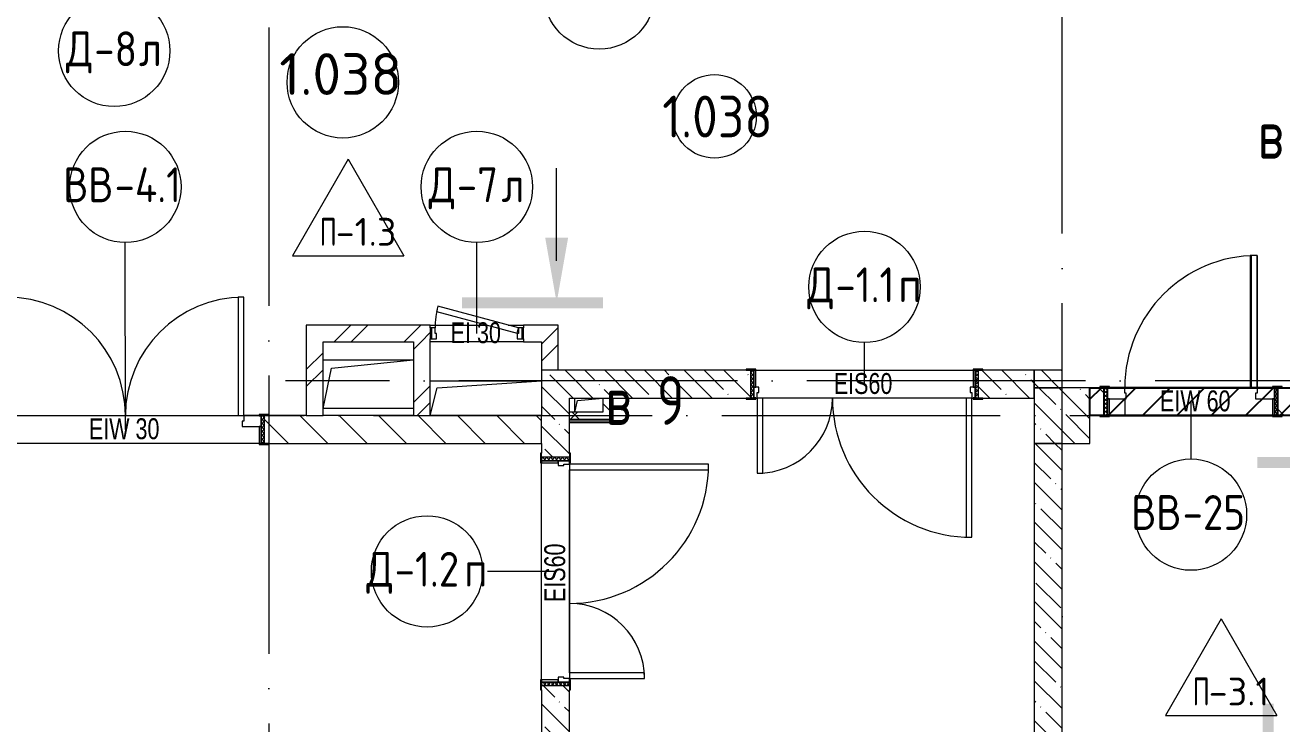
# Model space of a CAD drawing. Header units: millimetres. Extents: x -68946 to 690821, y -552984 to 293768.
# Drawn here: x 109738 to 118766, y 33559 to 38580 of the extents above; entities that cross this region are included whole.
import ezdxf

# ---------------------------------------------------------------- set-up
doc = ezdxf.new("R2010")
doc.units = ezdxf.units.MM
doc.linetypes.add('ADSK_Линия сетки', pattern=[2500, 2000, -250, 0, -250])
doc.linetypes.add('ADSK_Скрыто', pattern=[600, 300, -300])
for name, color, linetype, lineweight in [('0) блоки', 250, 'Continuous', 25), ('A-AREA-____-IDEN', 250, 'Continuous', 9), ('A-DETL-GENF-OTLN', 250, 'Continuous', 5), ('A-DOOR-____-IDEN', 250, 'Continuous', 9), ('A-DOOR-____-MCUT', 250, 'Continuous', 5), ('A-DOOR-____-OTLN', 250, 'Continuous', 5), ('A-DOOR-FRAM-MCUT', 250, 'Continuous', 5), ('A-DOOR-FRAM-OTLN', 250, 'Continuous', 5), ('A-FLOR-____-IDEN', 250, 'Continuous', 9), ('A-FLOR-____-OTLN', 250, 'Continuous', 9), ('A-GLAZ-____-OTLN', 250, 'Continuous', 5), ('A-WALL-____-MCUT', 250, 'Continuous', 13), ('A-WALL-____-PATT', 250, 'Continuous', 13), ('A-WALL-FNSH-MCUT', 250, 'Continuous', 13), ('G-____-____-SYMB', 250, 'ADSK_Скрыто', 9), ('I-WALL-____-OTLN', 250, 'Continuous', 9), ('S-COLS-____-MCUT', 250, 'Continuous', 25), ('S-COLS-____-OTLN', 250, 'Continuous', 9), ('S-GRID-____-OTLN', 250, 'Continuous', 9)]:
    doc.layers.add(name, color=color, linetype=linetype, lineweight=lineweight)
doc.styles.add('Arial Narrow', font='ARIALN.TTF', dxfattribs={"width": 0.9, "height": 150})
doc.styles.add('GOST Common_1', font='', dxfattribs={"width": 0.9, "height": 250})
doc.styles.add('GOST Common_2', font='', dxfattribs={"width": 0.8, "height": 350})
doc.styles.add('ISOCPEUR_1', font='isocpeur.ttf', dxfattribs={"width": 0.9, "height": 250})
doc.styles.add('ISOCPEUR_2', font='isocpeur.ttf', dxfattribs={"height": 160})
doc.styles.add('ISOCPEUR_6', font='isocpeur.ttf', dxfattribs={"height": 3.5})
doc.styles.get('GOST Common_1').set_extended_font_data('GOST Common')
doc.styles.get('GOST Common_2').set_extended_font_data('GOST Common')
pattern_1 = [(135, (12287.91, -0.0006), (-141.42136, -141.42136), [])]
pattern_2 = [(135, (12287.91, -0.0006), (-142.5612, -142.5612), []), (135, (12430.48, -0.0006), (-142.5612, -142.5612), [252.016, -50.403, 3.353, -47.05])]
pattern_3 = [(135, (1481.41, 164.685), (-14.14214, -14.14214), []), (225, (1481.41, 164.685), (14.14214, -14.14214), [])]
pattern_4 = [(45, (-641.384, 164.685), (-14.1421, 14.1421), []), (135, (-641.384, 164.685), (-14.1421, -14.1421), [])]
pattern_5 = [(45, (12287.9, -0.0006), (-251.4472, 251.4472), []), (45, (12287.9, 381), (-251.4472, 251.4472), [])]
pattern_6 = [(45, (12287.91, -0.0006), (-141.42136, 141.42136), []), (135, (12287.91, -0.0006), (-141.42136, -141.42136), [])]

# ---------------------------------------------------------------- blocks, each defined once
blk = doc.blocks.new('Разрез - Номер вида сзади_3_5 мм-32550532-АР1_Кладочный план 1 этажа С2и3')
at = {"layer": 'G-____-____-SYMB', "linetype": 'Continuous'}
for points in [[(9.798, 0.404), (9.798, -0.394), (-0.333, -0.394), (-0.333, 0.404)], [(2.176, -4.675), (3, 0), (3.824, -4.675)]]:
    blk.add_hatch(color=256, dxfattribs=at).paths.add_polyline_path(points)
at = {"layer": 'G-____-____-SYMB', "linetype": 'Continuous', "lineweight": 20}
blk.add_line((3, -3), (3, -9.663), dxfattribs=at)
blk = doc.blocks.new('Разрез - Номер вида спереди_3_5 мм-32550530-АР1_Кладочный план 1 этажа С2и3')
at = {"layer": 'G-____-____-SYMB', "linetype": 'Continuous'}
for points in [[(9.798, 0.404), (9.798, -0.394), (-0.333, -0.394), (-0.333, 0.404)], [(2.176, -4.675), (3, 0), (3.824, -4.675)]]:
    blk.add_hatch(color=256, dxfattribs=at).paths.add_polyline_path(points)
at = {"layer": 'G-____-____-SYMB', "linetype": 'Continuous', "lineweight": 20}
blk.add_line((3, -3), (3, -9.663), dxfattribs=at)
blk = doc.blocks.new('Дверь_СКБ_2Ст_Внутренняя1 - Н_Д-1_2_1640x2100h_ЛК-42478933-АР1_Маркировочный план 1 этажа С2и3')
at = {"layer": 'A-DOOR-____-OTLN'}
h = blk.add_hatch(dxfattribs=at)
h.set_pattern_fill('FP_48', color=256, style=0, pattern_type=2)
h.set_pattern_definition(pattern_3)
h.paths.add_polyline_path([(832.5, 100), (807.5, 100), (807.5, -100), (832.5, -100)])
at = {"layer": 'A-DOOR-FRAM-OTLN'}
h = blk.add_hatch(dxfattribs=at)
h.set_pattern_fill('FP_49', color=256, style=0, pattern_type=2)
h.set_pattern_definition(pattern_4)
h.paths.add_polyline_path([(-782.5, 100), (-807.5, 100), (-807.5, -100), (-782.5, -100), (-782.5, -97)])
at = {"layer": 'A-DOOR-____-MCUT'}
for p, q in [((-757.5, 1100), (-757.5, 100)), ((-717.5, 1100), (-757.5, 1100)), ((-717.5, 100), (-717.5, 1100)), ((782.5, 640), (742.5, 640)), ((742.5, 640), (742.5, 100)), ((782.5, 100), (782.5, 640)), ((-757.5, 100), (-717.5, 100)), ((742.5, 100), (782.5, 100))]:
    blk.add_line(p, q, dxfattribs=at)
at = {"layer": 'A-DOOR-____-OTLN'}
for centre, radius, start, end in [((-757.5, 100), 1000, 0, 90), ((782.5, 100), 540, 90, 180)]:
    blk.add_arc(centre, radius, start, end, dxfattribs=at)
at = {"layer": 'A-DOOR-FRAM-MCUT'}
for p, q in [((-767.5, 108), (-837.5, 108)), ((-837.5, 108), (-837.5, 100)), ((-837.5, 100), (-767.5, 100)), ((-782.5, 100), (-807.5, 100)), ((-807.5, 100), (-807.5, -100)), ((-757.5, 100), (-782.5, 100)), ((-782.5, 100), (-782.5, 20)), ((-782.5, -100), (-782.5, 100)), ((-767.5, 100), (-782.5, 100)), ((-782.5, 100), (-782.5, 99)), ((-782.5, 99), (-767.5, 99)), ((-767.5, 100), (-767.5, 108)), ((-767.5, 99), (-767.5, 100)), ((-757.5, 60), (-757.5, 100)), ((782.5, 100), (782.5, 60)), ((807.5, 100), (782.5, 100)), ((862.5, 108), (792.5, 108)), ((792.5, 108), (792.5, 100)), ((807.5, 100), (792.5, 100)), ((792.5, 100), (792.5, 99)), ((792.5, 100), (862.5, 100)), ((792.5, 99), (807.5, 99)), ((807.5, 20), (807.5, 100)), ((832.5, 100), (807.5, 100)), ((807.5, 100), (807.5, -100)), ((807.5, 99), (807.5, 100)), ((832.5, -100), (832.5, 100)), ((862.5, 100), (862.5, 108)), ((-782.5, 20), (-747.5, 20)), ((-767.5, 20), (-782.5, 20)), ((-782.5, 20), (-782.5, -100)), ((-767.5, -100), (-767.5, 20)), ((-747.5, 60), (-757.5, 60)), ((-747.5, 20), (-747.5, 60)), ((782.5, 60), (772.5, 60)), ((772.5, 60), (772.5, 20)), ((772.5, 20), (807.5, 20)), ((807.5, 20), (792.5, 20)), ((792.5, 20), (792.5, -100)), ((807.5, -100), (807.5, 20)), ((-767.5, -100), (-837.5, -100)), ((-837.5, -100), (-837.5, -108)), ((-837.5, -108), (-767.5, -108)), ((-807.5, -100), (-782.5, -100)), ((-782.5, -100), (-767.5, -100)), ((-767.5, -108), (-767.5, -100)), ((792.5, -100), (807.5, -100)), ((862.5, -100), (792.5, -100)), ((792.5, -100), (792.5, -108)), ((792.5, -108), (862.5, -108)), ((807.5, -100), (832.5, -100)), ((862.5, -108), (862.5, -100))]:
    blk.add_line(p, q, dxfattribs=at)
blk = doc.blocks.new('Дверь_СКБ_2Ст_Внутренняя1 - Н_ВВ-4_1_2000x2600h_Фрамуга сверху-42037733-АР1_Маркировочный план 1 этажа С2и3')
at = {"layer": 'A-DOOR-____-OTLN'}
h = blk.add_hatch(dxfattribs=at)
h.set_pattern_fill('FP_17', color=256, style=0, pattern_type=2)
h.set_pattern_definition([(135, (1301.41, 164.685), (-14.1421, -14.1421), []), (225, (1301.41, 164.685), (14.1421, -14.1421), [])])
h.paths.add_polyline_path([(1012.5, -100), (1012.5, 100), (987.5, 100), (987.5, -100), (1012.5, -100)])
at = {"layer": 'A-DOOR-FRAM-OTLN'}
h = blk.add_hatch(dxfattribs=at)
h.set_pattern_fill('FP_18', color=256, style=0, pattern_type=2)
h.set_pattern_definition([(45, (-821.384, 164.685), (-14.1421, 14.1421), []), (135, (-821.384, 164.685), (-14.1421, -14.1421), [])])
h.paths.add_polyline_path([(-962.5, -100), (-962.5, 100), (-987.5, 100), (-987.5, -100)])
at = {"layer": 'A-DOOR-____-MCUT'}
for p, q in [((-837.5, 950), (-837.5, 100)), ((-797.5, 950), (-837.5, 950)), ((-797.5, 100), (-797.5, 950)), ((862.5, 950), (822.5, 950)), ((822.5, 950), (822.5, 100)), ((862.5, 100), (862.5, 950)), ((-837.5, 100), (-797.5, 100)), ((822.5, 100), (862.5, 100))]:
    blk.add_line(p, q, dxfattribs=at)
at = {"layer": 'A-DOOR-____-OTLN'}
for centre, start, end in [((-837.5, 100), 0, 90), ((862.5, 100), 90, 180)]:
    blk.add_arc(centre, 850, start, end, dxfattribs=at)
at = {"layer": 'A-DOOR-FRAM-MCUT'}
for p, q in [((-947.5, 108), (-1017.5, 108)), ((-1017.5, 108), (-1017.5, 100)), ((-1017.5, 100), (-947.5, 100)), ((-962.5, 100), (-987.5, 100)), ((-987.5, 100), (-987.5, -100)), ((-837.5, 100), (-962.5, 100)), ((-962.5, 100), (-962.5, 20)), ((-962.5, -100), (-962.5, 100)), ((-947.5, 100), (-962.5, 100)), ((-962.5, 100), (-962.5, 99)), ((-962.5, 99), (-947.5, 99)), ((-947.5, 100), (-947.5, 108)), ((-947.5, 99), (-947.5, 100)), ((-837.5, 60), (-837.5, 100)), ((862.5, 100), (862.5, 60)), ((987.5, 100), (862.5, 100)), ((1042.5, 108), (972.5, 108)), ((972.5, 108), (972.5, 100)), ((987.5, 100), (972.5, 100)), ((972.5, 100), (972.5, 99)), ((972.5, 100), (1042.5, 100)), ((972.5, 99), (987.5, 99)), ((987.5, 20), (987.5, 100)), ((1012.5, 100), (987.5, 100)), ((987.5, 100), (987.5, -100)), ((987.5, 99), (987.5, 100)), ((1012.5, -100), (1012.5, 100)), ((1042.5, 100), (1042.5, 108)), ((-962.5, 20), (-827.5, 20)), ((-947.5, 20), (-962.5, 20)), ((-962.5, 20), (-962.5, -100)), ((-947.5, -100), (-947.5, 20)), ((-827.5, 60), (-837.5, 60)), ((-827.5, 20), (-827.5, 60)), ((862.5, 60), (852.5, 60)), ((852.5, 60), (852.5, 20)), ((852.5, 20), (987.5, 20)), ((987.5, 20), (972.5, 20)), ((972.5, 20), (972.5, -100)), ((987.5, -100), (987.5, 20)), ((-947.5, -100), (-1017.5, -100)), ((-1017.5, -100), (-1017.5, -108)), ((-1017.5, -108), (-947.5, -108)), ((-987.5, -100), (-962.5, -100)), ((-962.5, -100), (-947.5, -100)), ((-947.5, -108), (-947.5, -100)), ((972.5, -100), (987.5, -100)), ((1042.5, -100), (972.5, -100)), ((972.5, -100), (972.5, -108)), ((972.5, -108), (1042.5, -108)), ((987.5, -100), (1012.5, -100)), ((1042.5, -108), (1042.5, -100))]:
    blk.add_line(p, q, dxfattribs=at)
blk = doc.blocks.new('_Wn_-As_OpeningMEP_floor__Rectangular - _Wn_-As_OpeningMEP_floor__Rectangular-32476413-АР1_Маркировочный план 1 этажа С2и3')
at = {"layer": 'A-DETL-GENF-OTLN', "lineweight": 5}
for p, q in [((-400, -75), (-350, 125)), ((-350, 125), (400, 175))]:
    blk.add_line(p, q, dxfattribs=at)
blk = doc.blocks.new('_Wn_-As_OpeningMEP_floor__Rectangular - _Wn_-As_OpeningMEP_floor__Rectangular-32790520-АР1_Маркировочный план 1 этажа С2и3')
at = {"layer": 'A-DETL-GENF-OTLN', "lineweight": 5}
for p, q in [((-264.5, 164.5), (325, 225)), ((-325, -125), (-264.5, 164.5))]:
    blk.add_line(p, q, dxfattribs=at)
blk = doc.blocks.new('_Wn_-As_OpeningMEP_floor__Rectangular - _Wn_-As_OpeningMEP_floor__Rectangular-34852155-АР1_Маркировочный план 1 этажа С2и3')
at = {"layer": 'A-DETL-GENF-OTLN', "lineweight": 5}
for p, q in [((-82.3, 82.3), (100, 100)), ((-100, 0), (-82.3, 82.3))]:
    blk.add_line(p, q, dxfattribs=at)
blk = doc.blocks.new('Дверь_СКБ_2Ст_Внутренняя1 - Н_Д-1_1п_1640x2100h_ЛК-V93-АР1_Маркировочный план 1 этажа С2и3')
at = {"layer": 'A-DOOR-____-OTLN'}
h = blk.add_hatch(dxfattribs=at)
h.set_pattern_fill('FP_48', color=256, style=0, pattern_type=2)
h.set_pattern_definition(pattern_3)
h.paths.add_polyline_path([(807.5, 100), (807.5, -100), (832.5, -100), (832.5, 100)])
at = {"layer": 'A-DOOR-FRAM-OTLN'}
h = blk.add_hatch(dxfattribs=at)
h.set_pattern_fill('FP_49', color=256, style=0, pattern_type=2)
h.set_pattern_definition(pattern_4)
h.paths.add_polyline_path([(-807.5, 100), (-807.5, -100), (-782.5, -100), (-782.5, 100)])
at = {"layer": 'A-DOOR-____-MCUT'}
for p, q in [((-757.5, 1100), (-757.5, 100)), ((-717.5, 1100), (-757.5, 1100)), ((-717.5, 100), (-717.5, 1100)), ((782.5, 640), (742.5, 640)), ((742.5, 640), (742.5, 100)), ((782.5, 100), (782.5, 640)), ((-757.5, 100), (-717.5, 100)), ((742.5, 100), (782.5, 100))]:
    blk.add_line(p, q, dxfattribs=at)
at = {"layer": 'A-DOOR-____-OTLN'}
for centre, radius, start, end in [((-757.5, 100), 1000, 0, 90), ((782.5, 100), 540, 90, 180)]:
    blk.add_arc(centre, radius, start, end, dxfattribs=at)
at = {"layer": 'A-DOOR-FRAM-MCUT'}
for p, q in [((-767.5, 108), (-837.5, 108)), ((-837.5, 108), (-837.5, 100)), ((-837.5, 100), (-767.5, 100)), ((-782.5, 100), (-807.5, 100)), ((-807.5, 100), (-807.5, -100)), ((-757.5, 100), (-782.5, 100)), ((-782.5, 100), (-782.5, 20)), ((-782.5, -100), (-782.5, 100)), ((-767.5, 100), (-782.5, 100)), ((-782.5, 100), (-782.5, 99)), ((-782.5, 99), (-767.5, 99)), ((-767.5, 100), (-767.5, 108)), ((-767.5, 99), (-767.5, 100)), ((-757.5, 60), (-757.5, 100)), ((782.5, 100), (782.5, 60)), ((807.5, 100), (782.5, 100)), ((862.5, 108), (792.5, 108)), ((792.5, 108), (792.5, 100)), ((807.5, 100), (792.5, 100)), ((792.5, 100), (792.5, 99)), ((792.5, 100), (862.5, 100)), ((792.5, 99), (807.5, 99)), ((807.5, 20), (807.5, 100)), ((832.5, 100), (807.5, 100)), ((807.5, 100), (807.5, -100)), ((807.5, 99), (807.5, 100)), ((832.5, -100), (832.5, 100)), ((862.5, 100), (862.5, 108)), ((-782.5, 20), (-747.5, 20)), ((-767.5, 20), (-782.5, 20)), ((-782.5, 20), (-782.5, -100)), ((-767.5, -100), (-767.5, 20)), ((-747.5, 60), (-757.5, 60)), ((-747.5, 20), (-747.5, 60)), ((782.5, 60), (772.5, 60)), ((772.5, 60), (772.5, 20)), ((772.5, 20), (807.5, 20)), ((807.5, 20), (792.5, 20)), ((792.5, 20), (792.5, -100)), ((807.5, -100), (807.5, 20)), ((-767.5, -100), (-837.5, -100)), ((-837.5, -100), (-837.5, -108)), ((-837.5, -108), (-767.5, -108)), ((-807.5, -100), (-782.5, -100)), ((-782.5, -100), (-767.5, -100)), ((-767.5, -108), (-767.5, -100)), ((792.5, -100), (807.5, -100)), ((862.5, -100), (792.5, -100)), ((792.5, -100), (792.5, -108)), ((792.5, -108), (862.5, -108)), ((807.5, -100), (832.5, -100)), ((862.5, -108), (862.5, -100))]:
    blk.add_line(p, q, dxfattribs=at)
blk = doc.blocks.new('Дверь_СКБ_1Ст_Внутренняя1 - Н_Д-7л_670x1875h_Технический шкаф ЭОМ и СС-42409413-АР1_Маркировочный план 1 этажа С2и3')
at = {"layer": 'A-DOOR-____-OTLN'}
h = blk.add_hatch(dxfattribs=at)
h.set_pattern_fill('FP_22', color=256, style=0, pattern_type=2)
h.set_pattern_definition([(135, (1951.41, 124.685), (-14.14214, -14.14214), []), (225, (1951.41, 124.685), (14.14214, -14.14214), [])])
h.paths.add_polyline_path([(347.5, -40), (347.5, 40), (337.5, 40), (337.5, -40)])
at = {"layer": 'A-DOOR-FRAM-OTLN'}
h = blk.add_hatch(dxfattribs=at)
h.set_pattern_fill('FP_23', color=256, style=0, pattern_type=2)
h.set_pattern_definition([(45, (-171.384, 124.685), (-14.1421, 14.1421), []), (135, (-171.384, 124.685), (-14.1421, -14.1421), [])])
h.paths.add_polyline_path([(-312.5, -40), (-312.5, 40), (-322.5, 40), (-322.5, -40)])
at = {"layer": 'A-DOOR-____-MCUT'}
for p, q in [((-267.1, 195.3), (-277.4, 156.7)), ((312.5, 40), (-267.1, 195.3)), ((-277.4, 156.7), (302.1, 1.4)), ((302.1, 1.4), (312.5, 40))]:
    blk.add_line(p, q, dxfattribs=at)
at = {"layer": 'A-DOOR-____-OTLN'}
blk.add_arc((312.5, 40), 600, 165, 180, dxfattribs=at)
at = {"layer": 'A-DOOR-FRAM-MCUT'}
for p, q in [((-312.5, 40), (-322.5, 40)), ((-322.5, 40), (-322.5, -40)), ((-287.5, 40), (-312.5, 40)), ((-312.5, 40), (-312.5, -40)), ((-312.5, -40), (-312.5, 40)), ((-287.5, 0), (-287.5, 40)), ((-277.5, 0), (-287.5, 0)), ((-277.5, -40), (-277.5, 0)), ((312.5, 0), (302.5, 0)), ((302.5, 0), (302.5, -40)), ((312.5, 40), (312.5, 0)), ((337.5, 40), (312.5, 40)), ((337.5, -40), (337.5, 40)), ((347.5, 40), (337.5, 40)), ((337.5, 40), (337.5, -40)), ((347.5, -40), (347.5, 40)), ((-322.5, -40), (-312.5, -40)), ((-312.5, -40), (-277.5, -40)), ((302.5, -40), (337.5, -40)), ((337.5, -40), (347.5, -40))]:
    blk.add_line(p, q, dxfattribs=at)
blk = doc.blocks.new('Дверь_СКБ_1Ст_Фрамуга1 - Н_ВВ-25_1250x2600h_Дверь для буллинга-42567697-АР1_Маркировочный план 1 этажа С2и3')
at = {"layer": 'A-DOOR-____-OTLN'}
h = blk.add_hatch(dxfattribs=at)
h.set_pattern_fill('FP_10', color=256, style=0, pattern_type=2)
h.set_pattern_definition([(135, (1676.41, 164.685), (-14.14214, -14.14214), []), (225, (1676.41, 164.685), (14.14214, -14.14214), [])])
h.paths.add_polyline_path([(629.8, -100), (637.5, -100), (637.5, 100), (612.5, 100), (612.5, -100)])
at = {"layer": 'A-DOOR-FRAM-OTLN'}
h = blk.add_hatch(dxfattribs=at)
h.set_pattern_fill('FP_11', color=256, style=0, pattern_type=2)
h.set_pattern_definition([(45, (-446.384, 164.685), (-14.1421, 14.1421), []), (135, (-446.384, 164.685), (-14.1421, -14.1421), [])])
h.paths.add_polyline_path([(-587.5, -100), (-587.5, 100), (-612.5, 100), (-612.5, -100)])
at = {"layer": 'A-DOOR-____-MCUT'}
for p, q in [((487.5, 1050), (437.5, 1050)), ((437.5, 1050), (437.5, 100)), ((487.5, 1050), (447.5, 1050)), ((447.5, 100), (447.5, 1050)), ((487.5, 100), (487.5, 1050)), ((487.5, 1050), (487.5, 100)), ((437.5, 100), (487.5, 100)), ((487.5, 100), (447.5, 100))]:
    blk.add_line(p, q, dxfattribs=at)
at = {"layer": 'A-DOOR-____-OTLN'}
blk.add_arc((487.5, 100), 950, 90, 180, dxfattribs=at)
at = {"layer": 'A-DOOR-FRAM-MCUT'}
for p, q in [((-572.5, 108), (-642.5, 108)), ((-642.5, 108), (-642.5, 100)), ((-642.5, 100), (-572.5, 100)), ((-587.5, 100), (-612.5, 100)), ((-612.5, 100), (-612.5, -100)), ((-462.5, 100), (-587.5, 100)), ((-587.5, 100), (-587.5, 20)), ((-587.5, -100), (-587.5, 100)), ((-572.5, 100), (-572.5, 108)), ((-462.5, 60), (-462.5, 100)), ((487.5, 100), (487.5, 60)), ((612.5, 100), (487.5, 100)), ((667.5, 108), (597.5, 108)), ((597.5, 108), (597.5, 100)), ((597.5, 100), (667.5, 100)), ((612.5, 20), (612.5, 100)), ((637.5, 100), (612.5, 100)), ((612.5, 100), (612.5, -100)), ((637.5, -100), (637.5, 100)), ((667.5, 100), (667.5, 108)), ((-587.5, 20), (-452.5, 20)), ((-572.5, 20), (-587.5, 20)), ((-587.5, 20), (-587.5, -100)), ((-572.5, -100), (-572.5, 20)), ((-452.5, 60), (-462.5, 60)), ((-452.5, 20), (-452.5, 60)), ((487.5, 60), (477.5, 60)), ((477.5, 60), (477.5, 20)), ((477.5, 20), (612.5, 20)), ((612.5, 20), (597.5, 20)), ((597.5, 20), (597.5, -100)), ((612.5, -100), (612.5, 20)), ((-572.5, -100), (-642.5, -100)), ((-642.5, -100), (-642.5, -108)), ((-642.5, -108), (-572.5, -108)), ((-612.5, -100), (-587.5, -100)), ((-587.5, -100), (-572.5, -100)), ((-572.5, -108), (-572.5, -100)), ((597.5, -100), (612.5, -100)), ((667.5, -100), (597.5, -100)), ((597.5, -100), (597.5, -108)), ((597.5, -108), (667.5, -108)), ((612.5, -100), (637.5, -100)), ((667.5, -108), (667.5, -100))]:
    blk.add_line(p, q, dxfattribs=at)
blk = doc.blocks.new('AAR_СКБ_Марка_Помещения_мал - Номер-28977439-АР1_Маркировочный план 1 этажа С2и3')
at = {"layer": 'A-AREA-____-IDEN'}
blk.add_circle((-0.028, 0), 3, dxfattribs=at)
blk = doc.blocks.new('AAR_СКБ_Марка_Перекрытия - Марка пола-17325028-АР1_Маркировочный план 1 этажа С2и3')
at = {"layer": 'A-FLOR-____-IDEN'}
for p, q in [((0, 6.932), (-4.002, 0)), ((0, 6.932), (4.002, 0)), ((-4.002, 0), (4.002, 0))]:
    blk.add_line(p, q, dxfattribs=at)
blk = doc.blocks.new('ADSK_Марка_Дверь - Типоразмер_ADSK_Марка-30565456-АР1_Маркировочный план 1 этажа С2и3')
at = {"layer": 'A-DOOR-____-IDEN'}
blk.add_circle((0, 0), 4, dxfattribs=at)
blk = doc.blocks.new('AAR_СКБ_Марка_Помещения - Номер-17325395-АР1_Маркировочный план 1 этажа С2и3')
at = {"layer": 'A-AREA-____-IDEN'}
blk.add_circle((0, 1.502), 4, dxfattribs=at)

msp = doc.modelspace()

# ---------------------------------------------------------------- hatches: boundary and pattern name
at = {"layer": '0) блоки'}
h = msp.add_hatch(dxfattribs=at)
h.set_pattern_fill('ANSI31', color=256, scale=55)
h.paths.add_polyline_path([(125687.8919, 39975), (121387.8919, 39975), (121387.8919, 39774.9994), (125687.8919, 39774.9994)])
h.paths.add_polyline_path([(121357.9147, 35774.9403), (117387.8919, 35774.9403), (117387.8919, 35974.9994), (121357.9147, 35974.9994)])
at = {"layer": 'A-WALL-____-PATT', "lineweight": 15, "true_color": 0x000000}
h = msp.add_hatch(dxfattribs=at)
h.set_pattern_fill('FP_4', color=18, style=0, pattern_type=2)
h.set_pattern_definition(pattern_5)
h.paths.add_polyline_path([(112647.9138, 36304.9403), (112647.9138, 36424.9403), (111757.9138, 36424.9403), (111757.9138, 36304.9403), (112606.8083, 36304.9403)])
h.paths.add_polyline_path([(113447.9138, 36304.9403), (113447.9138, 36424.9403), (113317.9138, 36424.9403), (113317.9138, 36304.9403), (113423.1084, 36304.9403)])
h = msp.add_hatch(dxfattribs=at)
h.set_pattern_fill('FP_4', color=18, style=0, pattern_type=2)
h.set_pattern_definition(pattern_5)
h.paths.add_polyline_path([(113474.9702, 36099.9994), (113567.9138, 36099.9994), (113567.9138, 36424.9403), (113447.9138, 36424.9403), (113447.9138, 36099.9994)])
h = msp.add_hatch(dxfattribs=at)
h.set_pattern_fill('FP_4', color=18, style=0, pattern_type=2)
h.set_pattern_definition(pattern_5)
h.paths.add_polyline_path([(111757.9138, 35775), (111877.9138, 35775), (111877.9138, 36304.9403), (111757.9138, 36304.9403), (111757.9138, 35823.2882)])
h = msp.add_hatch(dxfattribs=at)
h.set_pattern_fill('FP_4', color=18, style=0, pattern_type=2)
h.set_pattern_definition(pattern_5)
h.paths.add_polyline_path([(112527.9138, 35775), (112647.9138, 35775), (112647.9138, 36304.9403), (112527.9138, 36304.9403), (112527.9138, 35782.7922)])
h = msp.add_hatch(dxfattribs=at)
h.set_pattern_fill('FP_1', color=18, style=0, pattern_type=2)
h.set_pattern_definition(pattern_2)
h.paths.add_polyline_path([(113647.9138, 26225), (113647.9138, 33835), (113447.9138, 33835), (113447.9138, 26225.0597), (113647.8919, 26225.0455)])
h.paths.add_polyline_path([(113647.9138, 35475), (113647.9138, 36099.9994), (113447.9138, 36099.9994), (113447.9138, 35475)])
h = msp.add_hatch(dxfattribs=at)
h.set_pattern_fill('FP_1', color=18, style=0, pattern_type=2)
h.set_pattern_definition(pattern_2)
h.paths.add_polyline_path([(113888.0758, 35899.9994), (114947.9144, 35899.9994), (114947.9144, 36099.9994), (113647.9138, 36099.9994), (113647.9138, 35899.9994), (113782.5314, 35899.9994)])
h.paths.add_polyline_path([(116987.8919, 35899.9994), (116987.8919, 36099.9994), (116587.9144, 36099.9994), (116587.9144, 35899.9994), (116707.6748, 35899.9994)])
h = msp.add_hatch(dxfattribs=at)
h.set_pattern_fill('FP_1', color=18, style=0, pattern_type=2)
h.set_pattern_definition(pattern_2)
h.paths.add_polyline_path([(117012.8925, 26425), (117187.9144, 26425), (117187.9144, 28124.9994), (116987.9144, 28124.9994), (116987.9144, 26425), (117009.8929, 26425)])
h.paths.add_polyline_path([(116987.9144, 28524.9994), (117187.9144, 28524.9994), (117187.9144, 32324.9994), (116987.9144, 32324.9994), (116987.9144, 29309.4397)])
h.paths.add_polyline_path([(116987.9144, 32724.9994), (117187.9144, 32724.9994), (117187.9144, 35574.9994), (116987.9165, 35574.9702), (116987.9144, 32862.996)])
h.paths.add_polyline_path([(116987.9144, 35974.9994), (117187.9144, 35974.9994), (117187.9144, 36099.9994), (116987.9144, 36099.9994)])
h = msp.add_hatch(dxfattribs=at)
h.set_pattern_fill('FP_2', color=18, style=0, pattern_type=2)
h.set_pattern_definition(pattern_1)
h.paths.add_polyline_path([(118892.9138, 35774.9403), (119567.9597, 35775), (119567.9597, 35974.9403), (118737.9138, 35974.9403), (118737.9138, 35774.9403), (118772.9138, 35774.9403)])
h.paths.add_polyline_path([(117387.9144, 35774.9403), (117487.9138, 35774.9403), (117487.9138, 35974.9403), (117387.8919, 35974.9403), (117387.8919, 35774.9403)])
h.paths.add_polyline_path([(126137.8919, 35774.9403), (126137.8919, 35974.9403), (126087.8919, 35974.9403), (126087.8919, 35774.9403), (126119.4701, 35774.9403)])
h.paths.add_polyline_path([(125444.5413, 35774.9403), (125687.8919, 35774.9403), (125687.8919, 35974.9403), (121657.9147, 35974.9403), (121657.9147, 35774.9403), (125212.8919, 35774.9403)])
h.paths.add_polyline_path([(120857.3518, 35774.9403), (121357.9147, 35775), (121357.4301, 35974.9403), (120667.9597, 35974.9403), (120668.2887, 35774.9403), (120808.5414, 35774.9403)])
h = msp.add_hatch(dxfattribs=at)
h.set_pattern_fill('FP_83', color=18, style=0, pattern_type=2)
h.set_pattern_definition(pattern_6)
h.paths.add_polyline_path([(113938.0758, 35749.3207), (113938.0758, 35899.9994), (113888.0758, 35899.9994), (113888.0758, 35749.3207), (113916.3716, 35749.3207)])
h = msp.add_hatch(dxfattribs=at)
h.set_pattern_fill('FP_2', color=18, style=0, pattern_type=2)
h.set_pattern_definition(pattern_1)
h.paths.add_polyline_path([(112185.9827, 35575), (113447.9138, 35575), (113447.9138, 35775), (111458.0332, 35775), (111458.0332, 35575), (111813.3769, 35575)])
h.paths.add_polyline_path([(109428.0332, 35575), (109458.0318, 35575), (109458.0332, 35775), (109187.8919, 35775), (109187.8919, 35575), (109287.4661, 35575)])
h.paths.add_polyline_path([(105040.0788, 35575), (108787.8919, 35575), (108787.8919, 35775), (105037.8919, 35774.8832), (105037.9138, 35575)])
h.paths.add_polyline_path([(101671.1643, 35575), (104637.8919, 35575), (104637.8919, 35775), (101137.8919, 35775), (101137.8919, 35575)])
h.paths.add_polyline_path([(98937.2533, 35575), (100737.8919, 35575), (100737.8919, 35775), (97687.8919, 35775), (97687.8919, 35575), (98549.0724, 35575)])
h.paths.add_polyline_path([(95657.8919, 35575), (95687.8919, 35575), (95687.8919, 35775), (95437.8919, 35775), (95437.8919, 35575)])
h = msp.add_hatch(dxfattribs=at)
h.set_pattern_fill('FP_83', color=18, style=0, pattern_type=2)
h.set_pattern_definition(pattern_6)
h.paths.add_polyline_path([(113719.8227, 35749.3207), (113888.0758, 35749.3207), (113888.0758, 35799.3207), (113647.9138, 35799.3207), (113647.9138, 35749.3207)])
at = {"layer": 'S-COLS-____-OTLN', "lineweight": 5, "true_color": 0x000000}
h = msp.add_hatch(dxfattribs=at)
h.set_pattern_fill('FP_1', color=18, style=0, pattern_type=2)
h.set_pattern_definition(pattern_2)
h.paths.add_polyline_path([(117387.8919, 35574.9994), (117387.8919, 35974.9994), (116987.8919, 35974.9994), (116987.9144, 35574.9994), (117187.9144, 35574.9994)])

# ---------------------------------------------------------------- linework, layer by layer
at = {"layer": '0) блоки'}
for points in [[(121357.9147, 35774.9403), (117387.8919, 35774.9403), (117387.8919, 35974.9994), (121357.9147, 35974.9994)], [(117487.9138, 35774.9403), (118737.9138, 35774.9403), (118737.9138, 35974.9403), (117487.9138, 35974.9403)]]:
    msp.add_lwpolyline(points, close=True, dxfattribs=at)
at = {"layer": 'A-DOOR-____-IDEN', "color": 18, "true_color": 0x000000}
for p, q in [((110458.0332, 35675), (110457.5758, 37017.6241)), ((112982.9138, 36364.9403), (112982.9138, 37017.6241)), ((115767.9144, 35999.9994), (115767.457, 36299.0594)), ((118112.9138, 35874.9403), (118112.9138, 35462.8919)), ((113547.9138, 34655), (113059.3973, 34655))]:
    msp.add_line(p, q, dxfattribs=at)
at = {"layer": 'A-FLOR-____-OTLN', "color": 18, "lineweight": 5, "true_color": 0x000000}
for p, q in [((111877.9138, 36175), (112527.9138, 36175)), ((112647.9138, 36025), (113447.9138, 36025)), ((117387.8919, 35974.9994), (117457.9138, 35974.9994)), ((117527.9138, 35974.9994), (118537.9138, 35974.9994)), ((118587.9138, 35974.9994), (118697.9138, 35974.9994)), ((113688.0758, 35799.9994), (113688.0758, 35899.9994)), ((116497.9144, 35899.9994), (115037.9144, 35899.9994)), ((117637.9138, 35894.9403), (117637.9138, 35774.9403)), ((109648.0332, 35775), (111268.0332, 35775)), ((112527.9138, 35825), (111877.9138, 35825)), ((113888.0758, 35799.9994), (113688.0758, 35799.9994)), ((117637.9138, 35774.9403), (117527.9138, 35774.9403)), ((113647.9138, 35385), (113647.9138, 33925)), ((113647.9138, 33925), (113647.9138, 35385))]:
    msp.add_line(p, q, dxfattribs=at)
at = {"layer": 'A-WALL-____-MCUT', "color": 18, "lineweight": 15, "true_color": 0x000000}
for p, q in [((112647.9138, 36424.9403), (111757.9138, 36424.9403)), ((111757.9138, 36424.9403), (111757.9138, 35775)), ((112647.9138, 36404.9403), (112647.9138, 36424.9403)), ((113567.9138, 36424.9403), (113317.9138, 36424.9403)), ((113317.9138, 36424.9403), (113317.9138, 36404.9403)), ((113567.9138, 36099.9994), (113567.9138, 36424.9403)), ((111877.9138, 36304.9403), (112527.9138, 36304.9403)), ((111877.9138, 35775), (111877.9138, 36304.9403)), ((112527.9138, 36304.9403), (112527.9138, 35775)), ((112647.9138, 35775), (112647.9138, 36324.9403)), ((113317.9138, 36324.9403), (113317.9138, 36304.9403)), ((113317.9138, 36304.9403), (113447.9138, 36304.9403)), ((113447.9138, 36304.9403), (113447.9138, 36099.9994)), ((113447.9138, 36099.9994), (113447.9138, 35775)), ((113567.9138, 36099.9994), (113447.9138, 36099.9994)), ((114917.9144, 36099.9994), (113567.9138, 36099.9994)), ((116987.9138, 36099.9994), (116617.9144, 36099.9994)), ((116987.9138, 35899.9994), (116987.9138, 36099.9994)), ((116987.9144, 36099.9994), (116987.9144, 35974.9994)), ((117187.9144, 36099.9994), (116987.9144, 36099.9994)), ((117187.9144, 35974.9994), (117187.9144, 36099.9994)), ((116987.9144, 35974.9994), (117187.9144, 35974.9994)), ((117457.9138, 35974.9403), (117387.8919, 35974.9403)), ((117387.8919, 35974.9403), (117387.8919, 35774.9403)), ((113647.9138, 35505), (113647.9138, 35899.9994)), ((113647.9138, 35899.9994), (114917.9144, 35899.9994)), ((113888.0758, 35899.9994), (113888.0758, 35799.3207)), ((113938.0758, 35899.9994), (113938.0758, 35749.3207)), ((113950.5758, 35899.9994), (113950.5758, 35736.8207)), ((116617.9144, 35899.9994), (116987.9138, 35899.9994)), ((111757.9138, 35775), (111488.0332, 35775)), ((111757.9138, 35775), (111877.9138, 35775)), ((112527.9138, 35775), (111877.9138, 35775)), ((112527.9138, 35775), (112647.9138, 35775)), ((113447.9138, 35775), (112647.9138, 35775)), ((113447.9138, 35575), (113447.9138, 35775)), ((113888.0758, 35799.3207), (113647.9138, 35799.3207)), ((117387.8919, 35774.9403), (117457.9138, 35774.9403)), ((113647.9138, 35749.3207), (113938.0758, 35749.3207)), ((113647.9138, 35736.8207), (113950.5758, 35736.8207)), ((111488.0332, 35575), (113447.9138, 35575)), ((113447.9138, 35575), (113447.9138, 35505)), ((116987.9144, 35574.9994), (116987.9144, 32724.9994)), ((117187.9144, 35574.9994), (116987.9144, 35574.9994)), ((117187.9144, 32724.9994), (117187.9144, 35574.9994)), ((113447.9138, 33805), (113447.9138, 26640)), ((113647.9138, 26225), (113647.9138, 33805))]:
    msp.add_line(p, q, dxfattribs=at)
at = {"layer": 'A-WALL-FNSH-MCUT', "lineweight": 15}
for p, q in [((113963.0758, 35724.3207), (113963.0758, 35899.9994)), ((113647.9138, 35724.3207), (113963.0758, 35724.3207))]:
    msp.add_line(p, q, dxfattribs=at)
at = {"layer": 'I-WALL-____-OTLN', "color": 18, "lineweight": 15, "true_color": 0x000000}
for p, q in [((112647.9138, 36424.9403), (113053.7247, 36424.9403)), ((113208.2728, 36424.9403), (113317.9138, 36424.9403)), ((113317.9138, 36304.9403), (112647.9138, 36304.9403)), ((114987.9144, 36099.9994), (116547.9144, 36099.9994)), ((117637.9138, 35974.9403), (118537.9138, 35974.9403)), ((109648.0332, 35775), (111268.0332, 35775)), ((118697.9138, 35774.9403), (117527.9138, 35774.9403)), ((111418.0332, 35575), (109498.0332, 35575)), ((113447.9138, 33875), (113447.9138, 35435)), ((113647.9138, 35385), (113647.9138, 33925))]:
    msp.add_line(p, q, dxfattribs=at)
at = {"layer": 'S-COLS-____-MCUT', "color": 18, "lineweight": 5, "true_color": 0x000000}
for p, q in [((116987.8919, 35974.9994), (116987.8919, 35574.9994)), ((117387.8919, 35974.9994), (117187.9144, 35974.9994)), ((117387.8919, 35574.9994), (117387.8919, 35774.9403)), ((117187.9144, 35574.9994), (117387.8919, 35574.9994))]:
    msp.add_line(p, q, dxfattribs=at)
at = {"layer": 'S-COLS-____-OTLN', "color": 18, "lineweight": 5, "true_color": 0x000000}
for p, q in [((117187.9144, 35974.9994), (116987.8919, 35974.9994)), ((117387.8919, 35774.9403), (117387.8919, 35974.9994)), ((116987.8919, 35574.9994), (117187.9144, 35574.9994))]:
    msp.add_line(p, q, dxfattribs=at)
at = {"layer": 'S-GRID-____-OTLN', "color": 18, "linetype": 'ADSK_Линия сетки', "true_color": 0x000000}
for p, q in [((111487.9138, 61063.6538), (111487.9138, -2919.5356)), ((117187.9138, -2919.5356), (117187.9138, 61063.6538)), ((167356.8279, 36025), (111607.9138, 36025)), ((77240.3519, 35775), (168626.8279, 35775))]:
    msp.add_line(p, q, dxfattribs=at)

# ---------------------------------------------------------------- block references
at = {"layer": 'A-AREA-____-IDEN', "color": 18, "true_color": 0x000000, "xscale": 99.99999999999993, "yscale": 99.99999999999993, "zscale": 99.99999999999993}
for name, p in [('AAR_СКБ_Марка_Помещения - Номер-17325395-АР1_Маркировочный план 1 этажа С2и3', (112020.1287, 38018.999)), ('AAR_СКБ_Марка_Помещения_мал - Номер-28977439-АР1_Маркировочный план 1 этажа С2и3', (114692.9451, 37924.8368))]:
    msp.add_blockref(name, p, dxfattribs=at)
at = {"layer": 'A-DOOR-____-IDEN', "color": 18, "true_color": 0x000000, "xscale": 99.99999999999993, "yscale": 99.99999999999993, "zscale": 99.99999999999993}
for p in [(113862.9005, 38807.6086), (110377.9138, 38394.8392), (110458.0332, 37417.6241), (112982.9138, 37417.6241), (115767.9144, 36699.0594), (118113.3712, 35062.8919), (112625.1547, 34655)]:
    msp.add_blockref('ADSK_Марка_Дверь - Типоразмер_ADSK_Марка-30565456-АР1_Маркировочный план 1 этажа С2и3', p, dxfattribs=at)
at = {"layer": 'A-DOOR-____-OTLN', "color": 18, "true_color": 0x000000}
for name, p in [('Дверь_СКБ_1Ст_Фрамуга1 - Н_ВВ-25_1250x2600h_Дверь для буллинга-42567697-АР1_Маркировочный план 1 этажа С2и3', (118100.4138, 35874.9403)), ('Дверь_СКБ_2Ст_Внутренняя1 - Н_ВВ-4_1_2000x2600h_Фрамуга сверху-42037733-АР1_Маркировочный план 1 этажа С2и3', (110445.5332, 35675)), ('Дверь_СКБ_1Ст_Внутренняя1 - Н_Д-7л_670x1875h_Технический шкаф ЭОМ и СС-42409413-АР1_Маркировочный план 1 этажа С2и3', (112970.4138, 36364.9403))]:
    msp.add_blockref(name, p, dxfattribs=at)
for name, p, rotation in [('Дверь_СКБ_2Ст_Внутренняя1 - Н_Д-1_1п_1640x2100h_ЛК-V93-АР1_Маркировочный план 1 этажа С2и3', (115780.4144, 35999.9994), 180), ('Дверь_СКБ_2Ст_Внутренняя1 - Н_Д-1_2_1640x2100h_ЛК-42478933-АР1_Маркировочный план 1 этажа С2и3', (113547.9138, 34667.5), 269.9999999999999)]:
    msp.add_blockref(name, p, dxfattribs=dict(at, rotation=rotation))
at = {"layer": 'A-FLOR-____-IDEN', "color": 18, "true_color": 0x000000, "xscale": 99.99999999999993, "yscale": 99.99999999999993, "zscale": 99.99999999999993}
for p in [(112058.6836, 36923.5499), (118330.0077, 33620.2256)]:
    msp.add_blockref('AAR_СКБ_Марка_Перекрытия - Марка пола-17325028-АР1_Маркировочный план 1 этажа С2и3', p, dxfattribs=at)
at = {"layer": 'A-GLAZ-____-OTLN', "color": 18, "true_color": 0x000000}
for name, p in [('_Wn_-As_OpeningMEP_floor__Rectangular - _Wn_-As_OpeningMEP_floor__Rectangular-32790520-АР1_Маркировочный план 1 этажа С2и3', (112202.9138, 35950)), ('_Wn_-As_OpeningMEP_floor__Rectangular - _Wn_-As_OpeningMEP_floor__Rectangular-32476413-АР1_Маркировочный план 1 этажа С2и3', (113047.9138, 35850)), ('_Wn_-As_OpeningMEP_floor__Rectangular - _Wn_-As_OpeningMEP_floor__Rectangular-34852155-АР1_Маркировочный план 1 этажа С2и3', (113788.0758, 35799.9994))]:
    msp.add_blockref(name, p, dxfattribs=at)
at = {"layer": 'G-____-____-SYMB', "linetype": 'Continuous', "xscale": 99.99999999999993, "yscale": 99.99999999999993, "zscale": 99.99999999999993}
for p, rotation in [((113856.4238, 36585.8102), 180), ((118667.8535, 33671.8207), 269.9999999999996)]:
    msp.add_blockref('Разрез - Номер вида сзади_3_5 мм-32550532-АР1_Кладочный план 1 этажа С2и3', p, dxfattribs=dict(at, rotation=rotation))
at = {"layer": 'G-____-____-SYMB', "linetype": 'Continuous', "lineweight": 40, "extrusion": (0, 0, -1), "xscale": 99.99999999999993, "yscale": 99.99999999999993, "zscale": 99.99999999999993}
msp.add_blockref('Разрез - Номер вида спереди_3_5 мм-32550530-АР1_Кладочный план 1 этажа С2и3', (-119570.4498, 35437.2963), dxfattribs=at)

# ---------------------------------------------------------------- texts
at = {"layer": 'A-AREA-____-IDEN', "color": 18, "true_color": 0x000000, "char_height": 300, "attachment_point": 1}
for insert, width, style in [((111563.4658, 38378.9038), 800.885812, 'ISOCPEUR_6'), ((114314.6059, 38073.4966), 609.2825, 'ISOCPEUR_1')]:
    msp.add_mtext('1.038', dxfattribs=dict(at, insert=insert, width=width, style=style))
at = {"layer": 'A-DOOR-____-IDEN', "color": 18, "true_color": 0x000000, "attachment_point": 1}
for s, insert, char_height, width, style in [('\\fGOST Common|b0|i0|c204|p34|;\\W.9;Д', (110031.8564, 38535.2898), 250, 245.316375, 'GOST Common_1'), ('-8', (110234.2627, 38535.2898), 250, 389.620125, 'GOST Common_1'), ('\\fGOST Common|b0|i0|c204|p34|;\\W.9;л', (110555.7314, 38535.2898), 250, 194.810062, 'GOST Common_1'), ('ВВ', (110011.1758, 37558.0747), 250, 447.341625, 'GOST Common_1'), ('-4.1', (110380.2695, 37558.0747), 250, 627.721312, 'GOST Common_1'), ('\\fGOST Common|b0|i0|c204|p34|;\\W.9;Д', (112636.8564, 37558.0747), 250, 245.316375, 'GOST Common_1'), ('-7', (112839.2627, 37558.0747), 250, 389.620125, 'GOST Common_1'), ('\\fGOST Common|b0|i0|c204|p34|;\\W.9;л', (113160.7314, 37558.0747), 250, 194.810062, 'GOST Common_1'), ('\\fGOST Common|b0|i0|c204|p34|;\\W.9;Д', (115356.607, 36839.51), 250, 245.316375, 'GOST Common_1'), ('-1.1', (115559.0133, 36839.51), 250, 548.35425, 'GOST Common_1'), ('\\fGOST Common|b0|i0|c204|p34|;\\W.9;п', (116011.4508, 36839.51), 250, 194.810062, 'GOST Common_1'), ('EI 30', (112794.8064, 36445.0888), 150, 447.341625, 'Arial Narrow'), ('EIS60', (115546.957, 36080.1479), 150, 526.708687, 'Arial Narrow'), ('EIW 60', (117890.6879, 35955.1485), 150, 627.721312, 'Arial Narrow'), ('EIW 30', (110195.6758, 35755.1485), 150, 627.721312, 'Arial Narrow'), ('ВВ', (117684.0638, 35203.3425), 250, 447.341625, 'GOST Common_1'), ('-25', (118053.1576, 35203.3425), 250, 584.430187, 'GOST Common_1'), ('\\fGOST Common|b0|i0|c204|p34|;\\W.9;Д', (112189.9973, 34795.4506), 250, 245.316375, 'GOST Common_1'), ('-1.2', (112392.4035, 34795.4506), 250, 606.07575, 'GOST Common_1'), ('\\fGOST Common|b0|i0|c204|p34|;\\W.9;п', (112892.466, 34795.4506), 250, 194.810062, 'GOST Common_1')]:
    msp.add_mtext(s, dxfattribs=dict(at, insert=insert, char_height=char_height, width=width, style=style))
at = {"layer": 'A-DOOR-____-IDEN', "color": 18, "true_color": 0x000000, "insert": (113467.7653, 34434.0426), "char_height": 150, "width": 526.708687, "attachment_point": 1, "rotation": 90, "style": 'Arial Narrow'}
msp.add_mtext('EIS60', dxfattribs=at)
at = {"layer": 'A-FLOR-____-IDEN', "color": 18, "true_color": 0x000000, "char_height": 200, "attachment_point": 1, "style": 'ISOCPEUR_2'}
for s, insert, width in [('\\fISOCPEUR|b0|i0|c204|p34|;\\W.7;П', (111853.4487, 37194.9357), 140.295312), ('-1.3', (111969.2039, 37194.9357), 381.60325), ('\\fISOCPEUR|b0|i0|c204|p34|;\\W.7;П', (118124.7728, 33891.6114), 140.295312), ('-3.1', (118240.528, 33891.6114), 381.60325)]:
    msp.add_mtext(s, dxfattribs=dict(at, insert=insert, width=width))
at = {"layer": 'G-____-____-SYMB', "linetype": 'Continuous', "char_height": 350, "attachment_point": 1, "style": 'GOST Common_2'}
for s, insert, width in [('\\fGOST Common|b0|i0|c204|p34|;\\W.8;в', (118593.0326, 37971.0145), 243.713), (' 9', (114107.5435, 36058.116), 359.156), ('\\fGOST Common|b0|i0|c204|p34|;\\W.8;в', (113906.4602, 36058.116), 243.713)]:
    msp.add_mtext(s, dxfattribs=dict(at, insert=insert, width=width))

doc.saveas('drawing.dxf')
